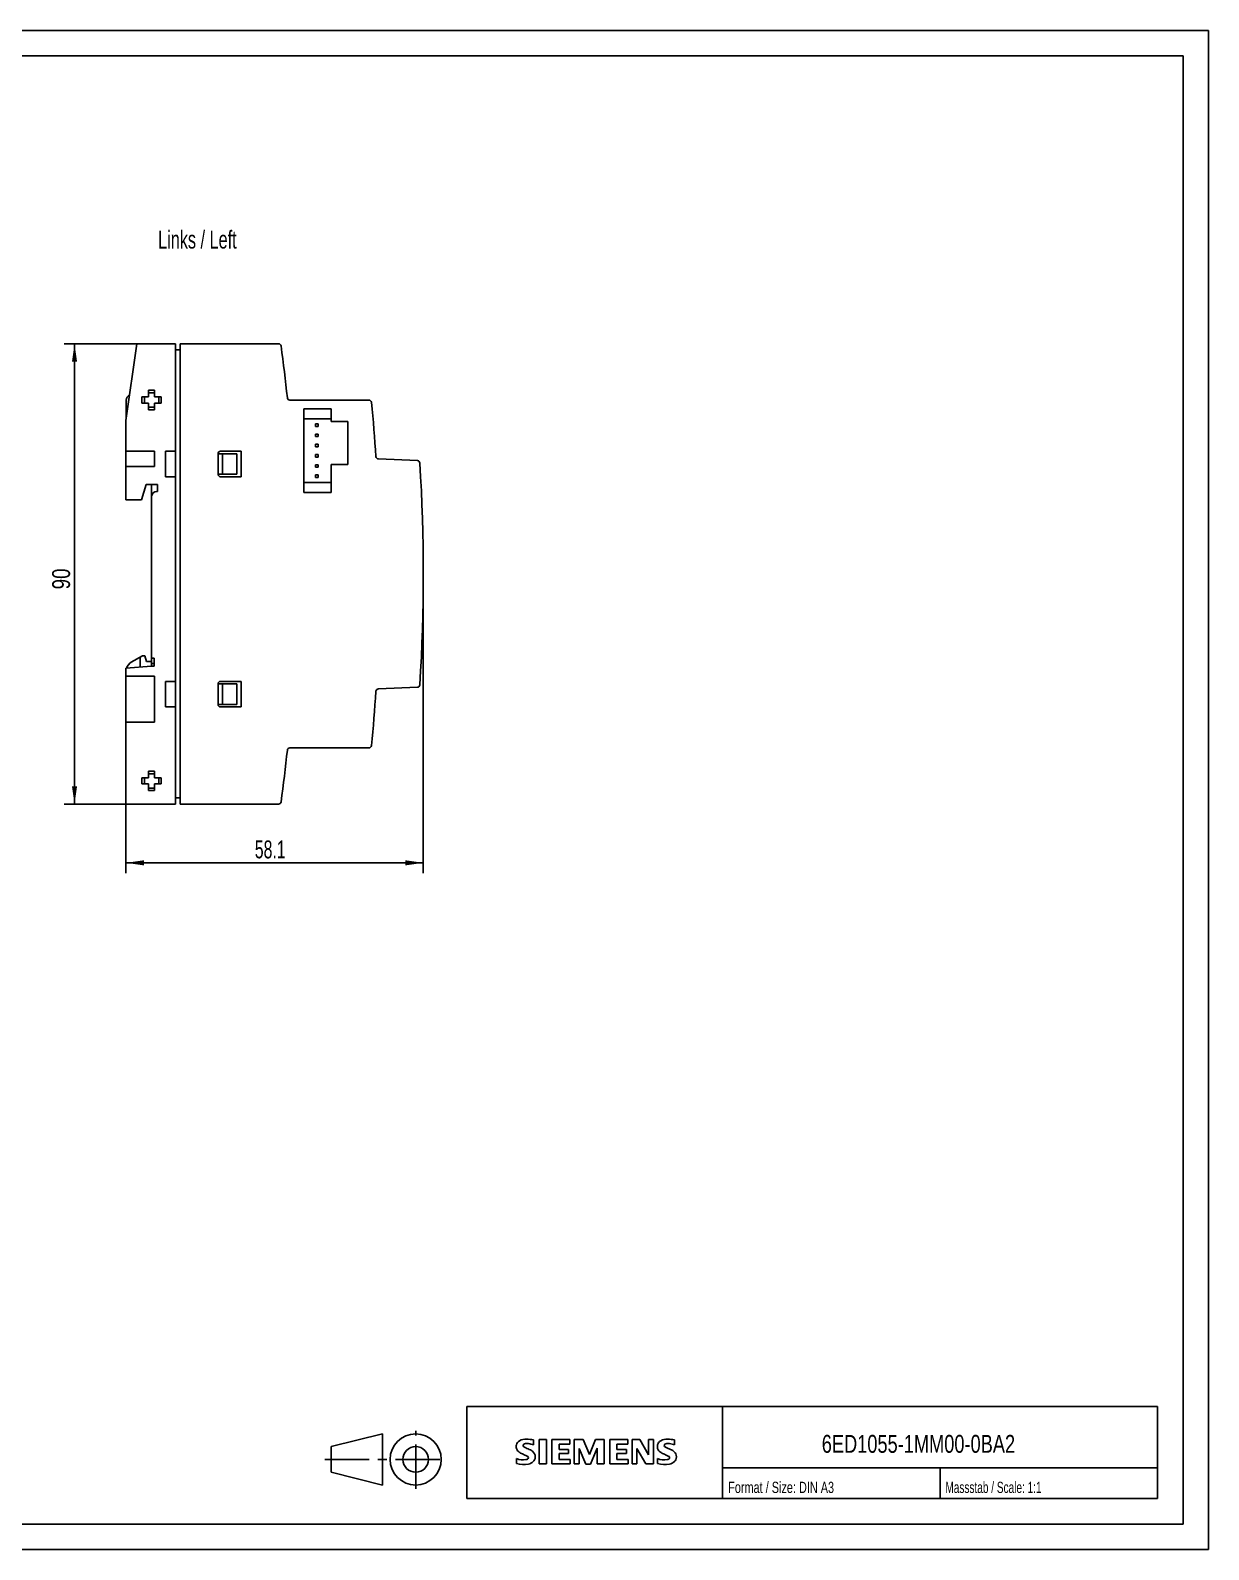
# Model space of a CAD drawing. Extents: x 0 to 420, y 0 to 297.
# Drawn here: x 189.7 to 420, y 0 to 297 of the extents above; entities that cross this region are included whole.
import ezdxf

# ---------------------------------------------------------------- set-up
doc = ezdxf.new("R2010")
doc.units = 0
doc.header["$LTSCALE"] = 23.1
doc.linetypes.add('CENTER', pattern=[0.6, 0.375, -0.075, 0.075, -0.075])
for name, color, linetype in [('11000_LEFT', 7, 'CONTINUOUS'), ('11100_DIM_LEFT', 7, 'CONTINUOUS'), ('11300_LEFT_GERMAN_ENGLISH', 7, 'CONTINUOUS'), ('90000_FRAME', 7, 'CONTINUOUS'), ('91000_TIP', 7, 'CONTINUOUS')]:
    doc.layers.add(name, color=color, linetype=linetype)
doc.styles.get("Standard").update_dxf_attribs({"font": 'txt', "width": 0.8})
doc.dimstyles.new('DIMSTYLE_1', dxfattribs={"dimtxt": 3.5, "dimasz": 3.5, "dimexe": 0.18, "dimexo": 0.0625, "dimgap": 0.09, "dimtad": 1, "dimtxsty": 'STANDARD', "dimcen": 0.09, "dimazin": 3, "dimtp": 0.05, "dimtm": 0.05, "dimtfac": 1, "dimtofl": 0, "dimtmove": 0, "dimatfit": 3, "dimtolj": 1})
doc.dimstyles.new('DIMSTYLE_2', dxfattribs={"dimtxt": 3.5, "dimasz": 3.5, "dimexe": 0.18, "dimexo": 0.0625, "dimgap": 0.09, "dimtad": 1, "dimdec": 1, "dimtxsty": 'STANDARD', "dimcen": 0.09, "dimazin": 3, "dimtp": 0.1, "dimtm": 0.1, "dimtfac": 1, "dimtdec": 1, "dimtofl": 0, "dimtmove": 0, "dimatfit": 3, "dimtolj": 1})

# ---------------------------------------------------------------- blocks, each defined once
blk = doc.blocks.new('*D2')
at = {"layer": '11100_DIM_LEFT', "linetype": 'CONTINUOUS'}
for p, q in [((214.274131, 235.740389), (196.318326, 235.740389)), ((198.318326, 235.740389), (198.318326, 190.740389)), ((198.318326, 145.740389), (198.318326, 190.740389)), ((213.219075, 145.740389), (196.318326, 145.740389))]:
    blk.add_line(p, q, dxfattribs=at)
for points in [[(198.818326, 232.240389), (198.318326, 235.740389), (197.818326, 232.240389)], [(197.818326, 149.240389), (198.318326, 145.740389), (198.818326, 149.240389)]]:
    blk.add_solid(points, dxfattribs=at)
at = {"layer": '11100_DIM_LEFT', "linetype": 'CONTINUOUS', "width": 0.785714}
blk.add_text('90', height=3.5, rotation=90, dxfattribs=at).set_placement((197.443326, 187.720521))
blk = doc.blocks.new('*D3')
at = {"layer": '11100_DIM_LEFT', "linetype": 'CONTINUOUS'}
for p, q in [((266.49, 190.74), (266.49, 132.26)), ((208.37, 153.74), (208.37, 132.26)), ((208.37, 134.26), (237.43, 134.26)), ((266.49, 134.26), (237.43, 134.26))]:
    blk.add_line(p, q, dxfattribs=at)
for points in [[(211.87, 134.76), (208.37, 134.26), (211.87, 133.76)], [(262.99, 133.76), (266.49, 134.26), (262.99, 134.76)]]:
    blk.add_solid(points, dxfattribs=at)
at = {"layer": '11100_DIM_LEFT', "linetype": 'CONTINUOUS', "width": 0.660714}
blk.add_text('58.1', height=3.5, dxfattribs=at).set_placement((233.56, 135.14))

msp = doc.modelspace()

# ---------------------------------------------------------------- linework, layer by layer
at = {"layer": '11000_LEFT', "color": 7, "linetype": 'CONTINUOUS'}
for p, q in [((208.37, 220.74), (210.478, 235.74)), ((210.478, 235.74), (218.07, 235.74)), ((218.07, 235.74), (218.07, 145.74)), ((218.97, 235.74), (218.97, 145.74)), ((218.97, 235.74), (238.192, 235.74)), ((218.07, 234.54), (218.97, 234.54)), ((212.778, 225.34), (212.778, 226.64)), ((212.778, 226.64), (213.978, 226.64)), ((213.978, 226.14), (212.778, 226.14)), ((213.978, 225.34), (213.978, 226.64)), ((208.42, 221.096), (208.42, 224.74)), ((211.478, 224.14), (211.478, 225.34)), ((211.478, 225.34), (212.778, 225.34)), ((211.478, 224.14), (212.778, 224.14)), ((211.978, 225.34), (211.978, 224.14)), ((212.778, 222.84), (212.778, 224.14)), ((212.778, 223.34), (213.978, 223.34)), ((213.978, 222.84), (212.778, 222.84)), ((213.978, 225.34), (215.278, 225.34)), ((213.978, 222.84), (213.978, 224.14)), ((213.978, 224.14), (215.278, 224.14)), ((214.778, 224.14), (214.778, 225.34)), ((215.278, 225.34), (215.278, 224.14)), ((240.42, 224.74), (255.865, 224.74)), ((243.17, 206.64), (243.17, 223.04)), ((243.17, 223.04), (248.47, 223.04)), ((248.47, 223.04), (248.47, 220.54)), ((208.37, 205.24), (208.37, 220.74)), ((248.47, 221.04), (243.17, 221.04)), ((245.42, 220.09), (245.42, 219.59)), ((245.92, 220.09), (245.42, 220.09)), ((245.92, 219.59), (245.92, 220.09)), ((248.47, 220.54), (251.77, 220.54)), ((251.77, 220.54), (251.77, 212.14)), ((245.42, 219.59), (245.92, 219.59)), ((245.42, 218.09), (245.42, 217.59)), ((245.92, 218.09), (245.42, 218.09)), ((245.42, 217.59), (245.92, 217.59)), ((245.92, 217.59), (245.92, 218.09)), ((208.37, 214.74), (213.97, 214.74)), ((213.97, 214.74), (213.97, 211.74)), ((216.07, 214.74), (216.07, 209.74)), ((218.07, 214.74), (216.07, 214.74)), ((226.37, 214.24), (226.37, 210.24)), ((226.42, 210.24), (226.42, 214.24)), ((226.42, 214.24), (230.02, 214.24)), ((230.87, 214.74), (226.87, 214.74)), ((227.22, 210.24), (227.22, 214.24)), ((230.02, 210.24), (230.02, 214.24)), ((230.87, 209.74), (230.87, 214.74)), ((245.42, 216.09), (245.42, 215.59)), ((245.92, 216.09), (245.42, 216.09)), ((245.42, 215.59), (245.92, 215.59)), ((245.42, 214.09), (245.42, 213.59)), ((245.92, 214.09), (245.42, 214.09)), ((245.92, 215.59), (245.92, 216.09)), ((245.92, 213.59), (245.92, 214.09)), ((213.97, 211.74), (208.37, 211.74)), ((245.42, 213.59), (245.92, 213.59)), ((245.42, 212.09), (245.42, 211.59)), ((245.92, 212.09), (245.42, 212.09)), ((245.42, 211.59), (245.92, 211.59)), ((245.92, 211.59), (245.92, 212.09)), ((248.47, 212.14), (248.47, 206.64)), ((251.77, 212.14), (248.47, 212.14)), ((257.717, 213.221), (265.345, 212.888)), ((212.291, 208.24), (211.431, 205.24)), ((214.57, 208.24), (212.291, 208.24)), ((213.373, 172.741), (213.373, 208.24)), ((214.57, 206.84), (214.57, 208.24)), ((218.07, 209.74), (216.07, 209.74)), ((226.42, 210.24), (230.02, 210.24)), ((226.87, 209.74), (230.87, 209.74)), ((243.17, 208.64), (248.47, 208.64)), ((245.42, 210.09), (245.42, 209.59)), ((245.92, 210.09), (245.42, 210.09)), ((245.42, 209.59), (245.92, 209.59)), ((245.92, 209.59), (245.92, 210.09)), ((211.431, 205.24), (208.37, 205.24)), ((214.37, 206.84), (214.57, 206.84)), ((248.47, 206.64), (243.17, 206.64)), ((208.37, 172.303), (213.373, 172.741)), ((208.37, 145.74), (208.37, 172.303)), ((209.42, 173.495), (211.578, 174.74)), ((211.123, 172.544), (211.123, 174.478)), ((211.578, 174.74), (212.078, 174.74)), ((212.078, 174.74), (212.373, 173.64)), ((212.373, 173.64), (213.373, 173.64)), ((213.873, 174.24), (213.373, 174.24)), ((213.373, 173.24), (213.873, 173.24)), ((213.873, 172.741), (213.373, 172.741)), ((213.873, 172.741), (213.873, 174.24)), ((213.97, 170.74), (208.37, 170.74)), ((213.97, 161.74), (213.97, 170.74)), ((216.07, 169.74), (216.07, 164.74)), ((216.07, 169.74), (218.07, 169.74)), ((230.87, 169.74), (226.87, 169.74)), ((230.87, 164.74), (230.87, 169.74)), ((226.37, 169.24), (226.37, 165.24)), ((226.42, 165.24), (226.42, 169.24)), ((226.42, 169.24), (230.02, 169.24)), ((227.22, 165.24), (227.22, 169.24)), ((230.02, 165.24), (230.02, 169.24)), ((265.345, 168.593), (257.717, 168.26)), ((216.07, 164.74), (218.07, 164.74)), ((226.42, 165.24), (230.02, 165.24)), ((226.87, 164.74), (230.87, 164.74)), ((208.37, 161.74), (213.97, 161.74)), ((255.865, 156.74), (240.42, 156.74)), ((212.778, 150.89), (212.778, 152.19)), ((212.778, 152.19), (213.978, 152.19)), ((213.978, 151.69), (212.778, 151.69)), ((213.978, 150.89), (213.978, 152.19)), ((211.478, 149.69), (211.478, 150.89)), ((211.478, 150.89), (212.778, 150.89)), ((211.478, 149.69), (212.778, 149.69)), ((211.978, 150.89), (211.978, 149.69)), ((212.778, 148.39), (212.778, 149.69)), ((212.778, 148.89), (213.978, 148.89)), ((213.978, 150.89), (215.278, 150.89)), ((213.978, 149.69), (215.278, 149.69)), ((213.978, 148.39), (213.978, 149.69)), ((214.778, 149.69), (214.778, 150.89)), ((215.278, 150.89), (215.278, 149.69)), ((218.07, 145.74), (208.37, 145.74)), ((213.978, 148.39), (212.778, 148.39)), ((218.07, 146.94), (218.97, 146.94)), ((238.192, 145.74), (218.97, 145.74))]:
    msp.add_line(p, q, dxfattribs=at)
for centre, radius, start, end in [((238.192, 235.24), 0.5, 7.85767, 90), ((-84.252, 190.74), 326, 6.06555, 7.85767), ((209.42, 224.74), 1, 110.88846, 180), ((240.42, 225.24), 0.5, 186.06555, 270), ((255.865, 224.24), 0.5, 5.62545, 90), ((-84.24, 190.74), 342.25, 3.84433, 5.62545), ((226.87, 214.24), 0.5, 90, 180), ((257.739, 213.72), 0.5, 183.84433, 267.5), ((265.323, 212.388), 0.5, 3.54354, 87.5), ((-84.258, 190.74), 350.75, 356.45646, 3.54354), ((226.87, 210.24), 0.5, 180, 270), ((214.37, 205.84), 1, 90, 175.83476), ((210.42, 171.762), 2, 120, 163.98843), ((226.87, 169.24), 0.5, 90, 180), ((-84.24, 190.74), 342.25, 354.37456, 356.15567), ((257.739, 167.76), 0.5, 92.5, 176.15567), ((265.323, 169.092), 0.5, 272.5, 356.45646), ((226.87, 165.24), 0.5, 180, 270), ((-84.252, 190.74), 326, 352.14233, 353.93445), ((240.42, 156.24), 0.5, 90, 173.93445), ((255.865, 157.24), 0.5, 270, 354.37456), ((238.192, 146.24), 0.5, 270, 352.14233)]:
    msp.add_arc(centre, radius, start, end, dxfattribs=at)
at = {"layer": '90000_FRAME', "color": 7, "linetype": 'CONTINUOUS'}
for p, q in [((420, 297), (0, 297)), ((420, 0), (420, 297)), ((415, 292), (5, 292)), ((415, 5), (415, 292)), ((275, 28), (410, 28)), ((275, 10), (275, 28)), ((325, 10), (325, 28)), ((410, 10), (410, 28)), ((284.895, 20.916), (285.169, 21.19)), ((288.03, 20.499), (288.03, 21.449)), ((289.124, 21.497), (290.55, 21.497)), ((289.124, 21.497), (289.124, 16.744)), ((290.55, 21.497), (290.55, 16.744)), ((295.16, 21.497), (291.643, 21.497)), ((291.643, 21.497), (291.643, 16.744)), ((295.16, 21.497), (295.16, 20.618)), ((297.727, 21.497), (296.016, 21.497)), ((296.016, 16.744), (296.016, 21.497)), ((297.727, 21.497), (298.963, 18.597)), ((300.151, 21.497), (298.963, 18.597)), ((301.862, 21.497), (300.151, 21.497)), ((301.862, 21.497), (301.862, 16.744)), ((306.473, 21.497), (302.956, 21.497)), ((302.956, 21.497), (302.956, 16.744)), ((306.473, 21.497), (306.473, 20.618)), ((308.85, 21.497), (307.305, 21.497)), ((307.305, 16.744), (307.305, 21.497)), ((308.85, 21.497), (310.537, 18.55)), ((311.488, 21.497), (310.537, 21.497)), ((310.537, 21.497), (310.537, 18.55)), ((311.488, 21.497), (311.488, 16.744)), ((315.623, 20.499), (315.623, 21.449)), ((295.16, 20.618), (293.021, 20.618)), ((293.021, 20.618), (293.021, 19.548)), ((294.875, 19.548), (293.021, 19.548)), ((294.875, 18.764), (293.021, 18.764)), ((293.021, 18.764), (293.021, 17.647)), ((294.875, 19.548), (294.875, 18.764)), ((298.297, 16.696), (296.966, 19.786)), ((296.966, 16.744), (296.966, 19.786)), ((300.484, 19.833), (299.153, 16.696)), ((300.484, 19.833), (300.484, 16.744)), ((306.473, 20.618), (304.334, 20.618)), ((304.334, 20.618), (304.334, 19.548)), ((306.188, 19.548), (304.334, 19.548)), ((306.188, 18.764), (304.334, 18.764)), ((304.334, 18.764), (304.334, 17.647)), ((306.188, 19.548), (306.188, 18.764)), ((309.967, 16.744), (308.255, 19.786)), ((308.255, 16.744), (308.255, 19.786)), ((284.703, 16.839), (284.703, 17.789)), ((289.124, 16.744), (290.55, 16.744)), ((291.643, 16.744), (295.208, 16.744)), ((295.208, 17.647), (293.021, 17.647)), ((295.208, 17.647), (295.208, 16.744)), ((296.016, 16.744), (296.966, 16.744)), ((298.297, 16.696), (299.153, 16.696)), ((301.862, 16.744), (300.484, 16.744)), ((302.956, 16.744), (306.52, 16.744)), ((306.52, 17.647), (304.334, 17.647)), ((306.52, 17.647), (306.52, 16.744)), ((307.305, 16.744), (308.255, 16.744)), ((311.488, 16.744), (309.967, 16.744)), ((312.296, 16.839), (312.296, 17.789)), ((325, 16), (410, 16)), ((367.5, 10), (367.5, 16)), ((275, 10), (410, 10)), ((5, 5), (415, 5)), ((0, 0), (420, 0))]:
    msp.add_line(p, q, dxfattribs=at)
for centre, radius, start, end in [((285.795, 20.25), 1.12, 142.81392, 167.1523), ((286.14, 19.943), 1.581, 121.2141, 141.52548), ((286.52, 19.254), 2.367, 86.2218, 120.42726), ((286.251, 12.558), 9.068, 78.68271, 87.31476), ((313.387, 20.25), 1.12, 142.81392, 167.1523), ((313.733, 19.943), 1.581, 121.2141, 141.52548), ((314.112, 19.254), 2.367, 86.2218, 120.42726), ((313.844, 12.558), 9.068, 78.68271, 87.31476), ((285.963, 20.142), 1.309, 164.19749, 195.80251), ((285.9, 20.102), 1.239, 194.79522, 225.71766), ((286.504, 20.808), 2.166, 227.31193, 242.70403), ((290.359, 28.342), 10.629, 242.86201, 247.1042), ((286.307, 20.368), 0.303, 154.44004, 221.82017), ((286.386, 20.289), 0.41, 102.82878, 149.22596), ((286.717, 20.754), 0.866, 222.77604, 239.03624), ((279.564, 2.549), 17.332, 65.34147, 67.39978), ((287.619, 22.35), 2.699, 240.0482, 251.37797), ((286.803, 18.546), 2.202, 84.04001, 103.34277), ((284.21, 13.424), 6.859, 59.90203, 68.20365), ((286.692, 17.976), 0.34, 305.50322, 72.46529), ((286.463, 16.129), 4.642, 70.26259, 82.95242), ((286.886, 18.062), 1.505, 25.95629, 59.48348), ((286.958, 18.14), 1.406, 335.3868, 24.39151), ((313.555, 20.142), 1.309, 164.19749, 195.80251), ((313.493, 20.102), 1.239, 194.79522, 225.71766), ((314.097, 20.808), 2.166, 227.31193, 242.70403), ((317.952, 28.342), 10.629, 242.86201, 247.1042), ((313.9, 20.368), 0.303, 154.44004, 221.82017), ((313.979, 20.289), 0.41, 102.82878, 149.22596), ((314.31, 20.754), 0.866, 222.77604, 239.03624), ((307.156, 2.549), 17.332, 65.34147, 67.39978), ((315.212, 22.35), 2.699, 240.0482, 251.37797), ((314.396, 18.546), 2.202, 84.04001, 103.34277), ((311.803, 13.424), 6.859, 59.90203, 68.20365), ((314.285, 17.976), 0.34, 305.50322, 72.46529), ((314.055, 16.129), 4.642, 70.26259, 82.95242), ((314.479, 18.062), 1.505, 25.95629, 59.48348), ((314.551, 18.14), 1.406, 335.3868, 24.39151), ((285.948, 20.801), 3.259, 247.53002, 280.75795), ((286.126, 21.378), 4.757, 252.59392, 280.98166), ((286.408, 18.701), 1.112, 277.71, 295.68849), ((286.581, 18.76), 2.101, 282.40584, 311.86444), ((286.954, 18.193), 1.433, 315.89046, 333.52293), ((313.541, 20.801), 3.259, 247.53002, 280.75795), ((313.719, 21.378), 4.757, 252.59392, 280.98166), ((314, 18.701), 1.112, 277.71, 295.68849), ((314.174, 18.76), 2.101, 282.40584, 311.86444), ((314.546, 18.193), 1.433, 315.89046, 333.52293)]:
    msp.add_arc(centre, radius, start, end, dxfattribs=at)
at = {"layer": '91000_TIP', "color": 7, "linetype": 'CONTINUOUS'}
for p, q in [((248.508, 20.129), (258.508, 22.629)), ((258.508, 22.629), (258.508, 12.629)), ((248.508, 20.129), (248.508, 15.129)), ((248.508, 15.129), (258.508, 12.629))]:
    msp.add_line(p, q, dxfattribs=at)
at = {"layer": '91000_TIP', "color": 7, "linetype": 'CENTER'}
for p, q in [((265.008, 11.907), (265.008, 23.191)), ((247.229, 17.629), (270.831, 17.629))]:
    msp.add_line(p, q, dxfattribs=at)
at = {"layer": '91000_TIP', "color": 7, "linetype": 'CONTINUOUS'}
for radius in [5, 2.5]:
    msp.add_circle((265.008, 17.629), radius, dxfattribs=at)

# ---------------------------------------------------------------- texts
at = {"layer": '11300_LEFT_GERMAN_ENGLISH', "color": 7, "linetype": 'CONTINUOUS', "width": 0.678571}
msp.add_text('Links / Left', height=3.5, dxfattribs=at).set_placement((214.654, 254.352))
at = {"layer": '90000_FRAME', "color": 7, "linetype": 'CONTINUOUS'}
for s, height, width, p in [('6ED1055-1MM00-0BA2', 3.5, 0.760582, (344.382, 18.925)), ('Format / Size: DIN A3', 2.2, 0.723356, (326.092, 11.067)), ('Massstab / Scale: 1:1', 2.2, 0.668934, (368.545, 11.067))]:
    msp.add_text(s, height=height, dxfattribs=dict(at, width=width)).set_placement(p)

# ---------------------------------------------------------------- dimensions: what is measured, and where the dimension line sits
at = {"layer": '11100_DIM_LEFT', "linetype": 'CONTINUOUS'}
dim = msp.add_linear_dim(base=(198.318, 145.74), p1=(214.274, 235.74), p2=(213.219, 145.74), angle=270, text='90', dimstyle='DIMSTYLE_1', dxfattribs=at)
dim.commit()
dim.dimension.update_dxf_attribs({"geometry": '*D2', "text_midpoint": (195.693, 190.471), "dimtype": 160})
dim = msp.add_linear_dim(base=(266.492, 134.26), p1=(208.37, 153.74), p2=(266.492, 190.74), dimstyle='DIMSTYLE_2', dxfattribs=at)
dim.commit()
dim.dimension.update_dxf_attribs({"geometry": '*D3', "text_midpoint": (238.187, 136.885), "dimtype": 160})

doc.saveas('drawing.dxf')
